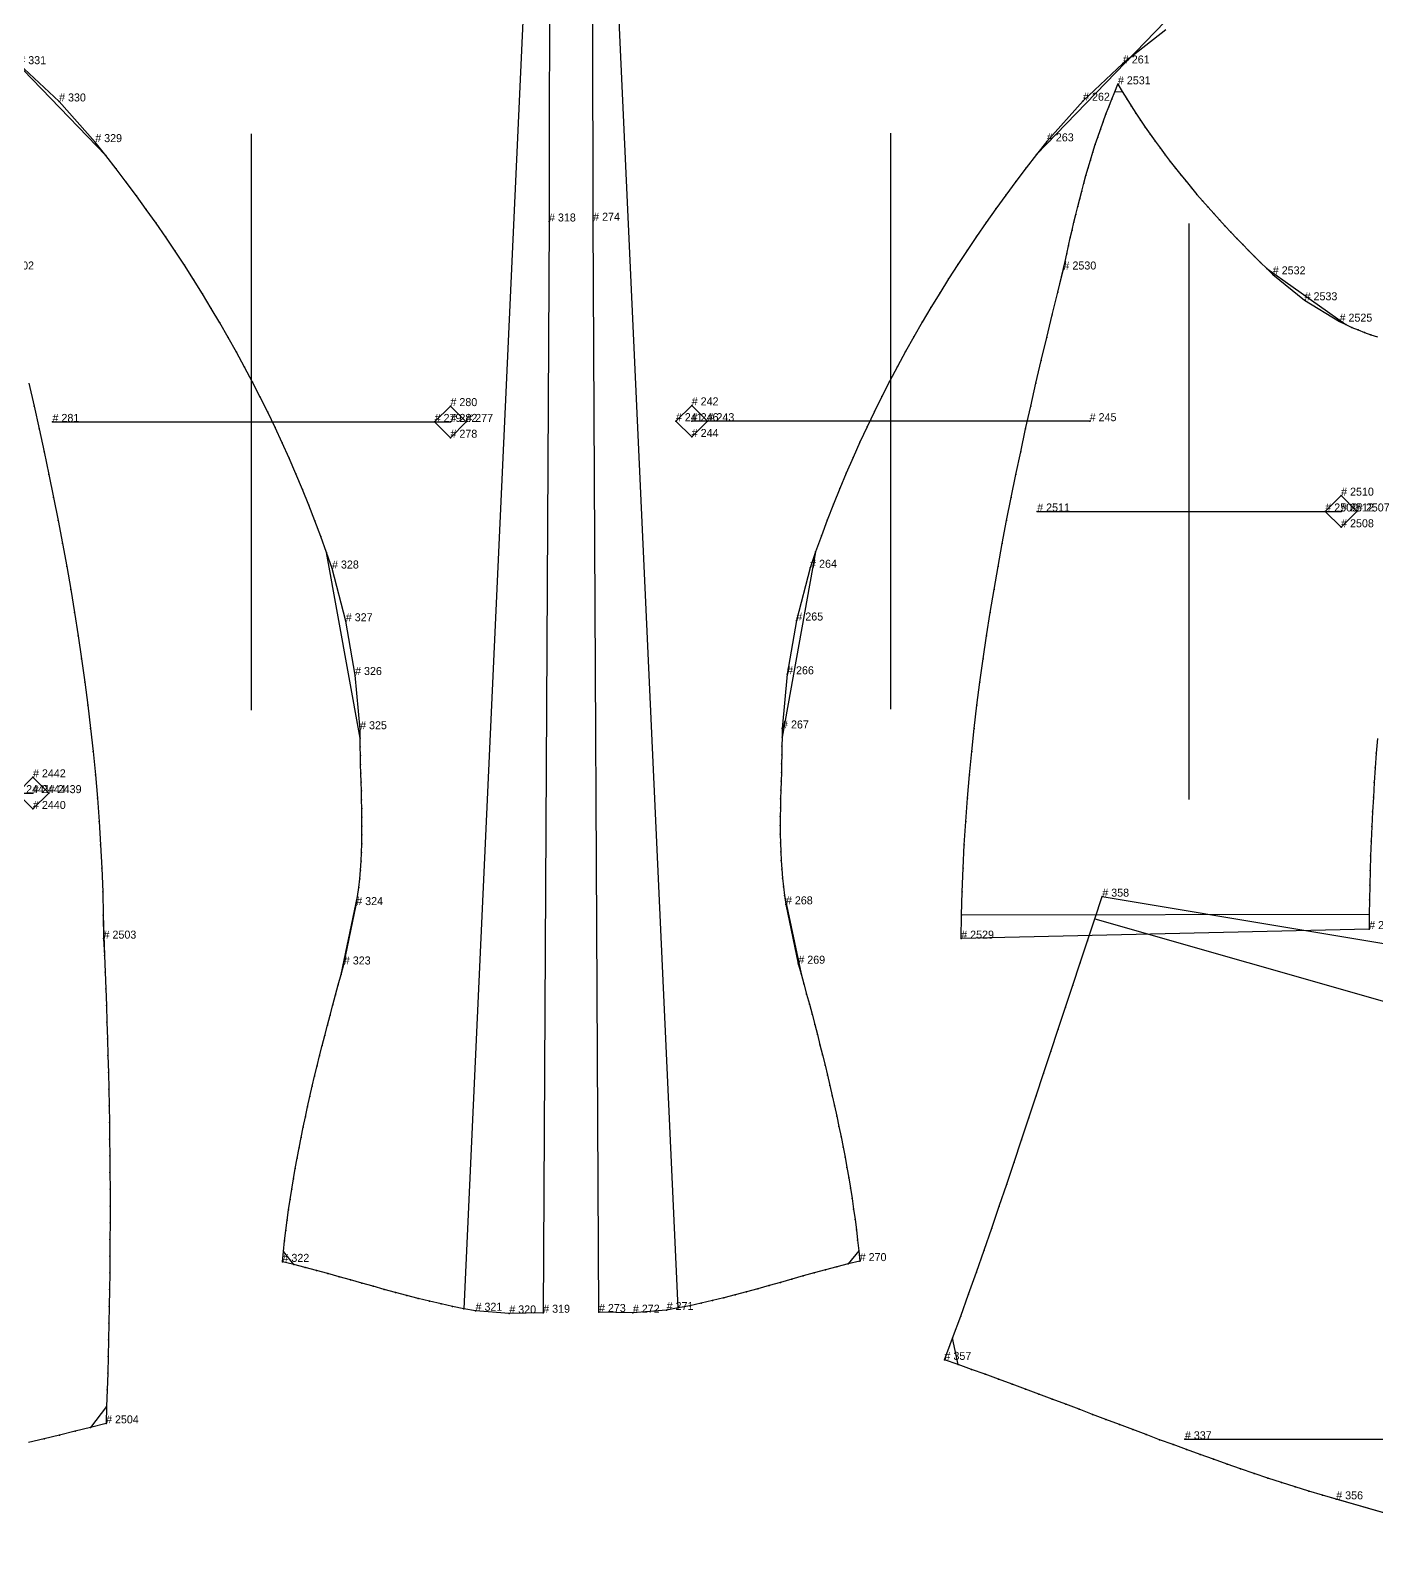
# Model space of a CAD drawing. Extents: x -129 to 180, y -125 to 336.
# Drawn here: x -59.75 to -17.7, y 151.44 to 198.87 of the extents above; entities that cross this region are included whole.
import ezdxf

# ---------------------------------------------------------------- set-up
doc = ezdxf.new("R2010")
doc.units = 0

# ---------------------------------------------------------------- blocks, each defined once
blk = doc.blocks.new('Pattern_63922_M')
at = {"layer": '1'}
blk.add_lwpolyline([(-17.674168, 176.750809), (-17.707363, 176.293594), (-17.738993, 175.836319), (-17.768867, 175.378937), (-17.796803, 174.921463), (-17.822605, 174.463867), (-17.846088, 174.006165), (-17.867065, 173.548325), (-17.885349, 173.090332), (-17.900749, 172.632217), (-17.913078, 172.17392), (-17.922148, 171.715469), (-17.927769, 171.256851), (-17.929754, 170.798019), (-30.671537, 170.499313), (-30.662588, 171.232819), (-30.643991, 171.965363), (-30.616014, 172.69696), (-30.578926, 173.427597), (-30.532993, 174.157303), (-30.478489, 174.886063), (-30.415676, 175.613892), (-30.34483, 176.340805), (-30.266214, 177.066788), (-30.180099, 177.79187), (-30.086752, 178.516037), (-29.986446, 179.239304), (-29.879444, 179.961685), (-29.766018, 180.683182), (-29.646435, 181.403793), (-29.520966, 182.12352), (-29.389877, 182.842392), (-29.253439, 183.560394), (-29.111919, 184.277542), (-28.965586, 184.993835), (-28.814709, 185.70929), (-28.659557, 186.423904), (-28.500399, 187.137695), (-28.337502, 187.850647), (-28.171135, 188.56279), (-28.001568, 189.274124), (-27.829067, 189.98465), (-27.653904, 190.694366), (-27.476347, 191.40329), (-27.424809, 191.649567), (-27.372383, 191.895706), (-27.318962, 192.141678), (-27.264437, 192.387436), (-27.208702, 192.632935), (-27.151649, 192.878128), (-27.093174, 193.122971), (-27.033165, 193.367416), (-26.971519, 193.61142), (-26.908127, 193.85495), (-26.842878, 194.097946), (-26.775671, 194.340363), (-26.706396, 194.582169), (-26.634947, 194.823318), (-26.561214, 195.063766), (-26.485092, 195.303467), (-26.406475, 195.542358), (-26.325253, 195.780426), (-26.24132, 196.017609), (-26.15457, 196.25386), (-26.064892, 196.489136), (-25.972183, 196.723404), (-25.876335, 196.956604), (-25.777239, 197.188705), (-25.641544, 196.961105), (-25.503073, 196.735275), (-25.361885, 196.511185), (-25.218042, 196.288834), (-25.071608, 196.068222), (-24.922642, 195.849304), (-24.771206, 195.63208), (-24.617363, 195.41655), (-24.461176, 195.202667), (-24.302704, 194.990433), (-24.14201, 194.779846), (-23.979156, 194.570862), (-23.814203, 194.363495), (-23.647213, 194.1577), (-23.478249, 193.953491), (-23.307369, 193.750839), (-23.13464, 193.549728), (-22.960119, 193.350143), (-22.783873, 193.152069), (-22.605959, 192.955505), (-22.426439, 192.760406), (-22.245378, 192.566788), (-22.062836, 192.374619), (-21.878872, 192.183899), (-21.693554, 191.994583), (-21.506939, 191.806686), (-21.319088, 191.620178), (-21.130066, 191.435059), (-20.939934, 191.251282), (-19.945879, 190.441666), (-18.853802, 189.774338), (-18.662504, 189.681824), (-18.468746, 189.594971), (-18.272688, 189.513687), (-18.074497, 189.437881), (-17.874331, 189.367462), (-17.672356, 189.302383)], dxfattribs=at)
at = {"layer": '2'}
for p in [(-25.777239, 197.188705), (-25.777239, 197.188705), (-27.476347, 191.40329), (-27.476347, 191.40329), (-20.939934, 191.251282), (-20.939934, 191.251282), (-19.945879, 190.441666), (-19.945879, 190.441666), (-18.853802, 189.774338), (-18.853802, 189.774338), (-18.804802, 184.337936), (-18.804802, 184.337936), (-28.298393, 183.844009), (-28.298393, 183.844009), (-19.298845, 183.844009), (-19.298845, 183.844009), (-18.804802, 183.844009), (-18.804802, 183.844009), (-18.311785, 183.844009), (-18.311785, 183.844009), (-18.311785, 183.844009), (-18.311785, 183.844009), (-18.804802, 183.350189), (-18.804802, 183.350189), (-17.929754, 170.798019), (-17.929754, 170.798019), (-30.671537, 170.499313), (-30.671537, 170.499313)]:
    blk.add_point(p, dxfattribs=at)
at = {"layer": '3'}
for p in [(-25.876335, 196.956604), (-25.876335, 196.956604), (-25.641544, 196.961105), (-25.641544, 196.961105), (-26.064892, 196.489136), (-26.064892, 196.489136), (-25.972183, 196.723404), (-25.972183, 196.723404), (-25.503073, 196.735275), (-25.503073, 196.735275), (-25.361885, 196.511185), (-25.361885, 196.511185), (-26.24132, 196.017609), (-26.24132, 196.017609), (-26.15457, 196.25386), (-26.15457, 196.25386), (-25.218042, 196.288834), (-25.218042, 196.288834), (-25.071608, 196.068222), (-25.071608, 196.068222), (-26.406475, 195.542358), (-26.406475, 195.542358), (-26.325253, 195.780426), (-26.325253, 195.780426), (-24.922642, 195.849304), (-24.922642, 195.849304), (-24.771206, 195.63208), (-24.771206, 195.63208), (-26.561214, 195.063766), (-26.561214, 195.063766), (-26.485092, 195.303467), (-26.485092, 195.303467), (-24.617363, 195.41655), (-24.617363, 195.41655), (-24.461176, 195.202667), (-24.461176, 195.202667), (-24.302704, 194.990433), (-24.302704, 194.990433), (-26.706396, 194.582169), (-26.706396, 194.582169), (-26.634947, 194.823318), (-26.634947, 194.823318), (-24.14201, 194.779846), (-24.14201, 194.779846), (-23.979156, 194.570862), (-23.979156, 194.570862), (-26.842878, 194.097946), (-26.842878, 194.097946), (-26.775671, 194.340363), (-26.775671, 194.340363), (-23.814203, 194.363495), (-23.814203, 194.363495), (-23.647213, 194.1577), (-23.647213, 194.1577), (-26.971519, 193.61142), (-26.971519, 193.61142), (-26.908127, 193.85495), (-26.908127, 193.85495), (-23.478249, 193.953491), (-23.478249, 193.953491), (-23.307369, 193.750839), (-23.307369, 193.750839), (-23.13464, 193.549728), (-23.13464, 193.549728), (-27.093174, 193.122971), (-27.093174, 193.122971), (-27.033165, 193.367416), (-27.033165, 193.367416), (-22.960119, 193.350143), (-22.960119, 193.350143), (-22.783873, 193.152069), (-22.783873, 193.152069), (-27.208702, 192.632935), (-27.208702, 192.632935), (-27.151649, 192.878128), (-27.151649, 192.878128), (-22.605959, 192.955505), (-22.605959, 192.955505), (-22.426439, 192.760406), (-22.426439, 192.760406), (-27.318962, 192.141678), (-27.318962, 192.141678), (-27.264437, 192.387436), (-27.264437, 192.387436), (-22.245378, 192.566788), (-22.245378, 192.566788), (-22.062836, 192.374619), (-22.062836, 192.374619), (-21.878872, 192.183899), (-21.878872, 192.183899), (-27.424809, 191.649567), (-27.424809, 191.649567), (-27.372383, 191.895706), (-27.372383, 191.895706), (-21.693554, 191.994583), (-21.693554, 191.994583), (-21.506939, 191.806686), (-21.506939, 191.806686), (-21.319088, 191.620178), (-21.319088, 191.620178), (-21.130066, 191.435059), (-21.130066, 191.435059), (-27.653904, 190.694366), (-27.653904, 190.694366), (-27.829067, 189.98465), (-27.829067, 189.98465), (-28.001568, 189.274124), (-28.001568, 189.274124), (-18.662504, 189.681824), (-18.662504, 189.681824), (-18.468746, 189.594971), (-18.468746, 189.594971), (-18.272688, 189.513687), (-18.272688, 189.513687), (-18.074497, 189.437881), (-18.074497, 189.437881), (-17.874331, 189.367462), (-17.874331, 189.367462), (-28.171135, 188.56279), (-28.171135, 188.56279), (-28.337502, 187.850647), (-28.337502, 187.850647), (-28.500399, 187.137695), (-28.500399, 187.137695), (-28.659557, 186.423904), (-28.659557, 186.423904), (-28.814709, 185.70929), (-28.814709, 185.70929), (-28.965586, 184.993835), (-28.965586, 184.993835), (-29.111919, 184.277542), (-29.111919, 184.277542), (-29.253439, 183.560394), (-29.253439, 183.560394), (-29.389877, 182.842392), (-29.389877, 182.842392), (-29.520966, 182.12352), (-29.520966, 182.12352), (-29.646435, 181.403793), (-29.646435, 181.403793), (-29.766018, 180.683182), (-29.766018, 180.683182), (-29.879444, 179.961685), (-29.879444, 179.961685), (-29.986446, 179.239304), (-29.986446, 179.239304), (-30.086752, 178.516037), (-30.086752, 178.516037), (-30.180099, 177.79187), (-30.180099, 177.79187), (-30.266214, 177.066788), (-30.266214, 177.066788), (-30.34483, 176.340805), (-30.34483, 176.340805), (-17.707363, 176.293594), (-17.707363, 176.293594), (-30.415676, 175.613892), (-30.415676, 175.613892), (-17.738993, 175.836319), (-17.738993, 175.836319), (-17.768867, 175.378937), (-17.768867, 175.378937), (-30.478489, 174.886063), (-30.478489, 174.886063), (-17.796803, 174.921463), (-17.796803, 174.921463), (-30.532993, 174.157303), (-30.532993, 174.157303), (-17.822605, 174.463867), (-17.822605, 174.463867), (-17.846088, 174.006165), (-17.846088, 174.006165), (-30.578926, 173.427597), (-30.578926, 173.427597), (-17.867065, 173.548325), (-17.867065, 173.548325), (-30.616014, 172.69696), (-30.616014, 172.69696), (-17.885349, 173.090332), (-17.885349, 173.090332), (-17.900749, 172.632217), (-17.900749, 172.632217), (-30.643991, 171.965363), (-30.643991, 171.965363), (-17.922148, 171.715469), (-17.922148, 171.715469), (-17.913078, 172.17392), (-17.913078, 172.17392), (-30.662588, 171.232819), (-30.662588, 171.232819), (-17.927769, 171.256851), (-17.927769, 171.256851)]:
    blk.add_point(p, dxfattribs=at)
at = {"layer": '7'}
blk.add_line((-23.551598, 174.844009), (-23.551598, 192.844009), dxfattribs=at)
at = {"layer": '8'}
blk.add_lwpolyline([(-18.311785, 183.844009), (-18.804802, 183.350189), (-19.298845, 183.844009), (-18.804802, 184.337936), (-18.311785, 183.844009)], close=True, dxfattribs=at)
blk.add_lwpolyline([(-28.298393, 183.844009), (-18.804802, 183.844009)], dxfattribs=at)
at = {"layer": '84'}
blk.add_lwpolyline([(-17.674168, 176.750809), (-17.707363, 176.293594), (-17.738993, 175.836319), (-17.768867, 175.378937), (-17.796803, 174.921463), (-17.822605, 174.463867), (-17.846088, 174.006165), (-17.867065, 173.548325), (-17.885349, 173.090332), (-17.900749, 172.632217), (-17.913078, 172.17392), (-17.922148, 171.715469), (-17.927769, 171.256851), (-30.662588, 171.232819), (-30.643991, 171.965363), (-30.616014, 172.69696), (-30.578926, 173.427597), (-30.532993, 174.157303), (-30.478489, 174.886063), (-30.415676, 175.613892), (-30.34483, 176.340805), (-30.266214, 177.066788), (-30.180099, 177.79187), (-30.086752, 178.516037), (-29.986446, 179.239304), (-29.879444, 179.961685), (-29.766018, 180.683182), (-29.646435, 181.403793), (-29.520966, 182.12352), (-29.389877, 182.842392), (-29.253439, 183.560394), (-29.111919, 184.277542), (-28.965586, 184.993835), (-28.814709, 185.70929), (-28.659557, 186.423904), (-28.500399, 187.137695), (-28.337502, 187.850647), (-28.171135, 188.56279), (-28.001568, 189.274124), (-27.829067, 189.98465), (-27.653904, 190.694366), (-27.424809, 191.649567), (-27.372383, 191.895706), (-27.318962, 192.141678), (-27.264437, 192.387436), (-27.208702, 192.632935), (-27.151649, 192.878128), (-27.093174, 193.122971), (-27.033165, 193.367416), (-26.971519, 193.61142), (-26.908127, 193.85495), (-26.842878, 194.097946), (-26.775671, 194.340363), (-26.706396, 194.582169), (-26.634947, 194.823318), (-26.561214, 195.063766), (-26.485092, 195.303467), (-26.406475, 195.542358), (-26.325253, 195.780426), (-26.24132, 196.017609), (-26.15457, 196.25386), (-26.064892, 196.489136), (-25.972183, 196.723404), (-25.876335, 196.956604), (-25.641544, 196.961105), (-25.503073, 196.735275), (-25.361885, 196.511185), (-25.218042, 196.288834), (-25.071608, 196.068222), (-24.922642, 195.849304), (-24.771206, 195.63208), (-24.617363, 195.41655), (-24.461176, 195.202667), (-24.302704, 194.990433), (-24.14201, 194.779846), (-23.979156, 194.570862), (-23.814203, 194.363495), (-23.647213, 194.1577), (-23.478249, 193.953491), (-23.307369, 193.750839), (-23.13464, 193.549728), (-22.960119, 193.350143), (-22.783873, 193.152069), (-22.605959, 192.955505), (-22.426439, 192.760406), (-22.245378, 192.566788), (-22.062836, 192.374619), (-21.878872, 192.183899), (-21.693554, 191.994583), (-21.506939, 191.806686), (-21.319088, 191.620178), (-21.130066, 191.435059), (-18.662504, 189.681824), (-18.468746, 189.594971), (-18.272688, 189.513687), (-18.074497, 189.437881), (-17.874331, 189.367462), (-17.672356, 189.302383)], dxfattribs=at)
at = {"layer": '85'}
blk.add_lwpolyline([(-18.804802, 183.844009)], dxfattribs=at)
at = {"layer": '1'}
for s, p in [('# 2531', (-25.777239, 197.188705)), ('# 2530', (-27.476347, 191.40329)), ('# 2532', (-20.939934, 191.251282)), ('# 2533', (-19.945879, 190.441666)), ('# 2525', (-18.853802, 189.774338)), ('# 2528', (-17.929754, 170.798019)), ('# 2529', (-30.671537, 170.499313))]:
    blk.add_text(s, height=0.25, dxfattribs=at).set_placement(p)
at = {"layer": '8'}
for s, p in [('# 2510', (-18.804802, 184.337936)), ('# 2511', (-28.298393, 183.844009)), ('# 2509', (-19.298845, 183.844009)), ('# 2512', (-18.804802, 183.844009)), ('# 2507', (-18.311785, 183.844009)), ('# 2507', (-18.311785, 183.844009)), ('# 2508', (-18.804802, 183.350189))]:
    blk.add_text(s, height=0.25, dxfattribs=at).set_placement(p)
at = {"layer": '85'}
blk.add_text('# 2512', height=0.25, dxfattribs=at).set_placement((-18.804802, 183.844009))
blk = doc.blocks.new('Pattern_65869_M')
at = {"layer": '1'}
blk.add_lwpolyline([(-59.796741, 187.850708), (-59.633812, 187.137741), (-59.474625, 186.42395), (-59.319439, 185.70932), (-59.168526, 184.993866), (-59.02216, 184.277573), (-58.880608, 183.56041), (-58.744133, 182.842407), (-58.613014, 182.12355), (-58.487514, 181.403809), (-58.367908, 180.683197), (-58.254459, 179.961716), (-58.147442, 179.239334), (-58.047119, 178.516068), (-57.95377, 177.791901), (-57.867653, 177.066833), (-57.789047, 176.340851), (-57.718216, 175.613937), (-57.655434, 174.886124), (-57.60096, 174.157364), (-57.555077, 173.427673), (-57.518044, 172.697037), (-57.490135, 171.965454), (-57.471622, 171.23291), (-57.462769, 170.49942), (-57.43832, 169.977264), (-57.415447, 169.455109), (-57.394157, 168.932968), (-57.374439, 168.410843), (-57.356297, 167.888702), (-57.339718, 167.366577), (-57.324711, 166.844437), (-57.311264, 166.322311), (-57.299377, 165.800171), (-57.289051, 165.278046), (-57.280277, 164.755905), (-57.273052, 164.233765), (-57.26738, 163.711624), (-57.263252, 163.189468), (-57.260666, 162.667313), (-57.259617, 162.145142), (-57.260109, 161.622971), (-57.262131, 161.1008), (-57.265686, 160.578598), (-57.270767, 160.056396), (-57.277374, 159.53418), (-57.285507, 159.011963), (-57.295155, 158.489716), (-57.30632, 157.967468), (-57.318996, 157.44519), (-57.333183, 156.922913), (-57.348877, 156.400604), (-57.366077, 155.878281), (-57.384777, 155.355942), (-57.86776, 155.231064), (-58.351261, 155.108261), (-58.835285, 154.987625), (-59.319839, 154.869263), (-59.804924, 154.753235)], dxfattribs=at)
at = {"layer": '2'}
for p in [(-59.66692, 175.538406), (-59.66692, 175.538406), (-59.66692, 175.044479), (-59.66692, 175.044479), (-59.17289, 175.044479), (-59.17289, 175.044479), (-59.17289, 175.044479), (-59.17289, 175.044479), (-59.66692, 174.550659), (-59.66692, 174.550659), (-57.462769, 170.49942), (-57.462769, 170.49942), (-57.384777, 155.355942), (-57.384777, 155.355942)]:
    blk.add_point(p, dxfattribs=at)
at = {"layer": '3'}
for p in [(-59.633812, 187.137741), (-59.633812, 187.137741), (-59.474625, 186.42395), (-59.474625, 186.42395), (-59.319439, 185.70932), (-59.319439, 185.70932), (-59.168526, 184.993866), (-59.168526, 184.993866), (-59.02216, 184.277573), (-59.02216, 184.277573), (-58.880608, 183.56041), (-58.880608, 183.56041), (-58.744133, 182.842407), (-58.744133, 182.842407), (-58.613014, 182.12355), (-58.613014, 182.12355), (-58.487514, 181.403809), (-58.487514, 181.403809), (-58.367908, 180.683197), (-58.367908, 180.683197), (-58.254459, 179.961716), (-58.254459, 179.961716), (-58.147442, 179.239334), (-58.147442, 179.239334), (-58.047119, 178.516068), (-58.047119, 178.516068), (-57.95377, 177.791901), (-57.95377, 177.791901), (-57.867653, 177.066833), (-57.867653, 177.066833), (-57.789047, 176.340851), (-57.789047, 176.340851), (-57.718216, 175.613937), (-57.718216, 175.613937), (-57.655434, 174.886124), (-57.655434, 174.886124), (-57.60096, 174.157364), (-57.60096, 174.157364), (-57.555077, 173.427673), (-57.555077, 173.427673), (-57.518044, 172.697037), (-57.518044, 172.697037), (-57.490135, 171.965454), (-57.490135, 171.965454), (-57.471622, 171.23291), (-57.471622, 171.23291), (-57.43832, 169.977264), (-57.43832, 169.977264), (-57.415447, 169.455109), (-57.415447, 169.455109), (-57.394157, 168.932968), (-57.394157, 168.932968), (-57.374439, 168.410843), (-57.374439, 168.410843), (-57.356297, 167.888702), (-57.356297, 167.888702), (-57.339718, 167.366577), (-57.339718, 167.366577), (-57.324711, 166.844437), (-57.324711, 166.844437), (-57.311264, 166.322311), (-57.311264, 166.322311), (-57.299377, 165.800171), (-57.299377, 165.800171), (-57.289051, 165.278046), (-57.289051, 165.278046), (-57.280277, 164.755905), (-57.280277, 164.755905), (-57.273052, 164.233765), (-57.273052, 164.233765), (-57.26738, 163.711624), (-57.26738, 163.711624), (-57.263252, 163.189468), (-57.263252, 163.189468), (-57.260666, 162.667313), (-57.260666, 162.667313), (-57.259617, 162.145142), (-57.259617, 162.145142), (-57.260109, 161.622971), (-57.260109, 161.622971), (-57.262131, 161.1008), (-57.262131, 161.1008), (-57.265686, 160.578598), (-57.265686, 160.578598), (-57.270767, 160.056396), (-57.270767, 160.056396), (-57.277374, 159.53418), (-57.277374, 159.53418), (-57.285507, 159.011963), (-57.285507, 159.011963), (-57.295155, 158.489716), (-57.295155, 158.489716), (-57.30632, 157.967468), (-57.30632, 157.967468), (-57.318996, 157.44519), (-57.318996, 157.44519), (-57.333183, 156.922913), (-57.333183, 156.922913), (-57.348877, 156.400604), (-57.348877, 156.400604), (-57.366077, 155.878281), (-57.366077, 155.878281), (-58.351261, 155.108261), (-58.351261, 155.108261), (-57.86776, 155.231064), (-57.86776, 155.231064), (-59.319839, 154.869263), (-59.319839, 154.869263), (-58.835285, 154.987625), (-58.835285, 154.987625)]:
    blk.add_point(p, dxfattribs=at)
at = {"layer": '8'}
blk.add_lwpolyline([(-59.17289, 175.044479), (-59.66692, 174.550659), (-60.160938, 175.044479), (-59.66692, 175.538406), (-59.17289, 175.044479)], close=True, dxfattribs=at)
blk.add_lwpolyline([(-69.295509, 175.044479), (-59.66692, 175.044479)], dxfattribs=at)
at = {"layer": '84'}
blk.add_lwpolyline([(-59.796741, 187.850708), (-59.633812, 187.137741), (-59.474625, 186.42395), (-59.319439, 185.70932), (-59.168526, 184.993866), (-59.02216, 184.277573), (-58.880608, 183.56041), (-58.744133, 182.842407), (-58.613014, 182.12355), (-58.487514, 181.403809), (-58.367908, 180.683197), (-58.254459, 179.961716), (-58.147442, 179.239334), (-58.047119, 178.516068), (-57.95377, 177.791901), (-57.867653, 177.066833), (-57.789047, 176.340851), (-57.718216, 175.613937), (-57.655434, 174.886124), (-57.60096, 174.157364), (-57.555077, 173.427673), (-57.518044, 172.697037), (-57.490135, 171.965454), (-57.471622, 171.23291), (-57.43832, 169.977264), (-57.415447, 169.455109), (-57.394157, 168.932968), (-57.374439, 168.410843), (-57.356297, 167.888702), (-57.339718, 167.366577), (-57.324711, 166.844437), (-57.311264, 166.322311), (-57.299377, 165.800171), (-57.289051, 165.278046), (-57.280277, 164.755905), (-57.273052, 164.233765), (-57.26738, 163.711624), (-57.263252, 163.189468), (-57.260666, 162.667313), (-57.259617, 162.145142), (-57.260109, 161.622971), (-57.262131, 161.1008), (-57.265686, 160.578598), (-57.270767, 160.056396), (-57.277374, 159.53418), (-57.285507, 159.011963), (-57.295155, 158.489716), (-57.30632, 157.967468), (-57.318996, 157.44519), (-57.333183, 156.922913), (-57.348877, 156.400604), (-57.366077, 155.878281), (-57.86776, 155.231064), (-58.351261, 155.108261), (-58.835285, 154.987625), (-59.319839, 154.869263), (-59.804924, 154.753235)], dxfattribs=at)
at = {"layer": '85'}
blk.add_lwpolyline([(-59.66692, 175.044479)], dxfattribs=at)
at = {"layer": '1'}
for s, p in [('# 2502', (-60.65797, 191.403397)), ('# 2503', (-57.462769, 170.49942)), ('# 2504', (-57.384777, 155.355942))]:
    blk.add_text(s, height=0.25, dxfattribs=at).set_placement(p)
at = {"layer": '8'}
for s, p in [('# 2442', (-59.66692, 175.538406)), ('# 2441', (-60.160938, 175.044479)), ('# 2444', (-59.66692, 175.044479)), ('# 2439', (-59.17289, 175.044479)), ('# 2439', (-59.17289, 175.044479)), ('# 2440', (-59.66692, 174.550659))]:
    blk.add_text(s, height=0.25, dxfattribs=at).set_placement(p)
at = {"layer": '85'}
blk.add_text('# 2444', height=0.25, dxfattribs=at).set_placement((-59.66692, 175.044479))
blk = doc.blocks.new('Pattern_127901_M')
at = {"layer": '1'}
blk.add_lwpolyline([(-10.01187, 150.415237), (-18.957823, 152.983017), (-19.387922, 153.109436), (-19.816786, 153.239441), (-20.244484, 153.372833), (-20.671093, 153.509399), (-21.09668, 153.648926), (-21.521328, 153.791199), (-21.945095, 153.93602), (-22.368063, 154.083176), (-22.790306, 154.232437), (-23.211891, 154.383621), (-23.632893, 154.536499), (-24.053383, 154.690857), (-24.473438, 154.846497), (-24.893124, 155.003204), (-25.312519, 155.160767), (-25.731689, 155.31897), (-26.150719, 155.477615), (-26.569668, 155.636475), (-26.988617, 155.795349), (-27.407635, 155.954025), (-27.826794, 156.112305), (-28.24617, 156.269958), (-28.665836, 156.426773), (-29.085857, 156.58255), (-29.506313, 156.737091), (-29.927273, 156.890152), (-30.348812, 157.04155), (-30.771, 157.191071), (-31.193913, 157.338486), (-30.939823, 158.02092), (-30.68943, 158.704636), (-30.442471, 159.389526), (-30.19865, 160.075531), (-29.957703, 160.762512), (-29.719345, 161.450409), (-29.483292, 162.139099), (-29.249283, 162.828491), (-29.017017, 163.518494), (-28.786236, 164.209015), (-28.556652, 164.899948), (-28.327988, 165.591202), (-28.099964, 166.282669), (-27.872303, 166.974274), (-27.644726, 167.665894), (-27.416958, 168.357452), (-27.188717, 169.048843), (-26.959724, 169.739975), (-26.729702, 170.43074), (-26.498379, 171.121063), (-26.265465, 171.810822), (-13.363476, 169.662949)], dxfattribs=at)
at = {"layer": '2'}
for p in [(-26.265465, 171.810822), (-26.265465, 171.810822), (-31.193913, 157.338486), (-31.193913, 157.338486), (-23.685509, 154.858398), (-23.685509, 154.858398), (-18.957823, 152.983017), (-18.957823, 152.983017)]:
    blk.add_point(p, dxfattribs=at)
at = {"layer": '3'}
for p in [(-26.498379, 171.121063), (-26.498379, 171.121063), (-26.729702, 170.43074), (-26.729702, 170.43074), (-26.959724, 169.739975), (-26.959724, 169.739975), (-27.188717, 169.048843), (-27.188717, 169.048843), (-27.416958, 168.357452), (-27.416958, 168.357452), (-27.644726, 167.665894), (-27.644726, 167.665894), (-27.872303, 166.974274), (-27.872303, 166.974274), (-28.099964, 166.282669), (-28.099964, 166.282669), (-28.327988, 165.591202), (-28.327988, 165.591202), (-28.556652, 164.899948), (-28.556652, 164.899948), (-28.786236, 164.209015), (-28.786236, 164.209015), (-29.017017, 163.518494), (-29.017017, 163.518494), (-29.249283, 162.828491), (-29.249283, 162.828491), (-29.483292, 162.139099), (-29.483292, 162.139099), (-29.719345, 161.450409), (-29.719345, 161.450409), (-29.957703, 160.762512), (-29.957703, 160.762512), (-30.19865, 160.075531), (-30.19865, 160.075531), (-30.442471, 159.389526), (-30.442471, 159.389526), (-30.68943, 158.704636), (-30.68943, 158.704636), (-30.939823, 158.02092), (-30.939823, 158.02092), (-30.771, 157.191071), (-30.771, 157.191071), (-30.348812, 157.04155), (-30.348812, 157.04155), (-29.927273, 156.890152), (-29.927273, 156.890152), (-29.506313, 156.737091), (-29.506313, 156.737091), (-29.085857, 156.58255), (-29.085857, 156.58255), (-28.665836, 156.426773), (-28.665836, 156.426773), (-28.24617, 156.269958), (-28.24617, 156.269958), (-27.826794, 156.112305), (-27.826794, 156.112305), (-27.407635, 155.954025), (-27.407635, 155.954025), (-26.988617, 155.795349), (-26.988617, 155.795349), (-26.569668, 155.636475), (-26.569668, 155.636475), (-26.150719, 155.477615), (-26.150719, 155.477615), (-25.731689, 155.31897), (-25.731689, 155.31897), (-25.312519, 155.160767), (-25.312519, 155.160767), (-24.893124, 155.003204), (-24.893124, 155.003204), (-24.473438, 154.846497), (-24.473438, 154.846497), (-24.053383, 154.690857), (-24.053383, 154.690857), (-23.632893, 154.536499), (-23.632893, 154.536499), (-23.211891, 154.383621), (-23.211891, 154.383621), (-22.790306, 154.232437), (-22.790306, 154.232437), (-22.368063, 154.083176), (-22.368063, 154.083176), (-21.945095, 153.93602), (-21.945095, 153.93602), (-21.521328, 153.791199), (-21.521328, 153.791199), (-21.09668, 153.648926), (-21.09668, 153.648926), (-20.671093, 153.509399), (-20.671093, 153.509399), (-20.244484, 153.372833), (-20.244484, 153.372833), (-19.816786, 153.239441), (-19.816786, 153.239441), (-19.387922, 153.109436), (-19.387922, 153.109436)]:
    blk.add_point(p, dxfattribs=at)
at = {"layer": '8'}
blk.add_lwpolyline([(-23.685509, 154.858398), (6.348139, 154.858398)], dxfattribs=at)
at = {"layer": '84'}
blk.add_lwpolyline([(-9.874645, 150.373825), (-19.387922, 153.109436), (-19.816786, 153.239441), (-20.244484, 153.372833), (-20.671093, 153.509399), (-21.09668, 153.648926), (-21.521328, 153.791199), (-21.945095, 153.93602), (-22.368063, 154.083176), (-22.790306, 154.232437), (-23.211891, 154.383621), (-23.632893, 154.536499), (-24.053383, 154.690857), (-24.473438, 154.846497), (-24.893124, 155.003204), (-25.312519, 155.160767), (-25.731689, 155.31897), (-26.150719, 155.477615), (-26.569668, 155.636475), (-26.988617, 155.795349), (-27.407635, 155.954025), (-27.826794, 156.112305), (-28.24617, 156.269958), (-28.665836, 156.426773), (-29.085857, 156.58255), (-29.506313, 156.737091), (-29.927273, 156.890152), (-30.348812, 157.04155), (-30.771, 157.191071), (-30.939823, 158.02092), (-30.68943, 158.704636), (-30.442471, 159.389526), (-30.19865, 160.075531), (-29.957703, 160.762512), (-29.719345, 161.450409), (-29.483292, 162.139099), (-29.249283, 162.828491), (-29.017017, 163.518494), (-28.786236, 164.209015), (-28.556652, 164.899948), (-28.327988, 165.591202), (-28.099964, 166.282669), (-27.872303, 166.974274), (-27.644726, 167.665894), (-27.416958, 168.357452), (-27.188717, 169.048843), (-26.959724, 169.739975), (-26.729702, 170.43074), (-26.498379, 171.121063), (11.594054, 160.246567)], dxfattribs=at)
at = {"layer": '1'}
for s, p in [('# 358', (-26.265465, 171.810822)), ('# 357', (-31.193913, 157.338486)), ('# 356', (-18.957823, 152.983017))]:
    blk.add_text(s, height=0.25, dxfattribs=at).set_placement(p)
at = {"layer": '8'}
blk.add_text('# 337', height=0.25, dxfattribs=at).set_placement((-23.685509, 154.858398))
blk = doc.blocks.new('Pattern_134094_M')
at = {"layer": '1'}
blk.add_lwpolyline([(-43.518223, 211.66246), (-43.548214, 192.903259), (-43.729233, 158.811691), (-44.788303, 158.790695), (-45.843357, 158.874191), (-46.203938, 158.938385), (-46.562927, 159.009491), (-46.920494, 159.086731), (-47.276814, 159.169418), (-47.632057, 159.256775), (-47.986397, 159.348083), (-48.340004, 159.442581), (-48.693054, 159.539551), (-49.045715, 159.638245), (-49.398163, 159.73793), (-49.750565, 159.83786), (-50.103096, 159.937286), (-50.455933, 160.035492), (-50.809238, 160.131714), (-51.163193, 160.22522), (-51.517963, 160.315277), (-51.873726, 160.401154), (-51.842186, 160.727936), (-51.807217, 161.054138), (-51.768929, 161.379776), (-51.727428, 161.70488), (-51.682823, 162.029449), (-51.635216, 162.3535), (-51.584713, 162.677048), (-51.531425, 163.000092), (-51.475456, 163.322662), (-51.416908, 163.64476), (-51.355896, 163.9664), (-51.292519, 164.287598), (-51.226887, 164.608368), (-51.159103, 164.928726), (-51.089275, 165.248657), (-51.017509, 165.568207), (-50.943916, 165.88739), (-50.868595, 166.206192), (-50.791656, 166.524643), (-50.713203, 166.842743), (-50.633347, 167.160522), (-50.552189, 167.477982), (-50.469841, 167.795135), (-50.386402, 168.112), (-50.301983, 168.428589), (-50.21669, 168.744904), (-50.130627, 169.060974), (-50.043903, 169.376801), (-49.956623, 169.692398), (-49.569588, 171.546967), (-49.526508, 171.820297), (-49.490517, 172.093903), (-49.461082, 172.367767), (-49.437672, 172.641846), (-49.419754, 172.916138), (-49.406799, 173.190628), (-49.398273, 173.465286), (-49.393646, 173.740082), (-49.392384, 174.014999), (-49.393955, 174.290039), (-49.397831, 174.565155), (-49.403477, 174.840332), (-49.410362, 175.115555), (-49.417953, 175.390793), (-49.425724, 175.666046), (-49.433132, 175.941269), (-49.439655, 176.216461), (-49.444759, 176.491592), (-49.44791, 176.766632), (-49.448582, 177.04158), (-49.605587, 178.734634), (-49.895615, 180.414307), (-50.32563, 182.061768), (-50.497135, 182.561462), (-50.675362, 183.05867), (-50.860226, 183.55336), (-51.051643, 184.045471), (-51.249535, 184.534988), (-51.453812, 185.021835), (-51.664394, 185.505981), (-51.881195, 185.987381), (-52.10413, 186.466003), (-52.333118, 186.941772), (-52.568073, 187.414658), (-52.808914, 187.884628), (-53.055553, 188.351624), (-53.307907, 188.815598), (-53.565895, 189.27652), (-53.829433, 189.734329), (-54.098431, 190.188995), (-54.37281, 190.640472), (-54.652489, 191.088699), (-54.937378, 191.533646), (-55.227394, 191.97525), (-55.522457, 192.413498), (-55.822483, 192.848328), (-56.127384, 193.279678), (-56.437077, 193.707535), (-56.75148, 194.131836), (-57.070507, 194.552536), (-57.394077, 194.969589), (-57.722103, 195.382965), (-58.851166, 196.653107), (-60.094238, 197.817245)], dxfattribs=at)
at = {"layer": '2'}
for p in [(-58.851166, 196.653107), (-58.851166, 196.653107), (-57.722103, 195.382965), (-57.722103, 195.382965), (-43.548214, 192.903259), (-43.548214, 192.903259), (-46.626411, 187.135544), (-46.626411, 187.135544), (-59.057175, 186.641632), (-59.057175, 186.641632), (-47.12043, 186.641632), (-47.12043, 186.641632), (-46.626411, 186.641632), (-46.626411, 186.641632), (-46.13237, 186.641632), (-46.13237, 186.641632), (-46.13237, 186.641632), (-46.13237, 186.641632), (-46.626411, 186.147812), (-46.626411, 186.147812), (-50.32563, 182.061768), (-50.32563, 182.061768), (-49.895615, 180.414307), (-49.895615, 180.414307), (-49.605587, 178.734634), (-49.605587, 178.734634), (-49.448582, 177.04158), (-49.448582, 177.04158), (-49.569588, 171.546967), (-49.569588, 171.546967), (-49.956623, 169.692398), (-49.956623, 169.692398), (-51.873726, 160.401154), (-51.873726, 160.401154), (-45.843357, 158.874191), (-45.843357, 158.874191), (-44.788303, 158.790695), (-44.788303, 158.790695), (-43.729233, 158.811691), (-43.729233, 158.811691)]:
    blk.add_point(p, dxfattribs=at)
at = {"layer": '3'}
for p in [(-57.394077, 194.969589), (-57.394077, 194.969589), (-57.070507, 194.552536), (-57.070507, 194.552536), (-56.75148, 194.131836), (-56.75148, 194.131836), (-56.437077, 193.707535), (-56.437077, 193.707535), (-56.127384, 193.279678), (-56.127384, 193.279678), (-55.822483, 192.848328), (-55.822483, 192.848328), (-55.522457, 192.413498), (-55.522457, 192.413498), (-55.227394, 191.97525), (-55.227394, 191.97525), (-54.937378, 191.533646), (-54.937378, 191.533646), (-54.652489, 191.088699), (-54.652489, 191.088699), (-54.37281, 190.640472), (-54.37281, 190.640472), (-54.098431, 190.188995), (-54.098431, 190.188995), (-53.829433, 189.734329), (-53.829433, 189.734329), (-53.565895, 189.27652), (-53.565895, 189.27652), (-53.307907, 188.815598), (-53.307907, 188.815598), (-53.055553, 188.351624), (-53.055553, 188.351624), (-52.808914, 187.884628), (-52.808914, 187.884628), (-52.568073, 187.414658), (-52.568073, 187.414658), (-52.333118, 186.941772), (-52.333118, 186.941772), (-52.10413, 186.466003), (-52.10413, 186.466003), (-51.881195, 185.987381), (-51.881195, 185.987381), (-51.664394, 185.505981), (-51.664394, 185.505981), (-51.453812, 185.021835), (-51.453812, 185.021835), (-51.249535, 184.534988), (-51.249535, 184.534988), (-51.051643, 184.045471), (-51.051643, 184.045471), (-50.860226, 183.55336), (-50.860226, 183.55336), (-50.675362, 183.05867), (-50.675362, 183.05867), (-50.497135, 182.561462), (-50.497135, 182.561462), (-49.44791, 176.766632), (-49.44791, 176.766632), (-49.444759, 176.491592), (-49.444759, 176.491592), (-49.439655, 176.216461), (-49.439655, 176.216461), (-49.433132, 175.941269), (-49.433132, 175.941269), (-49.425724, 175.666046), (-49.425724, 175.666046), (-49.417953, 175.390793), (-49.417953, 175.390793), (-49.410362, 175.115555), (-49.410362, 175.115555), (-49.403477, 174.840332), (-49.403477, 174.840332), (-49.397831, 174.565155), (-49.397831, 174.565155), (-49.393955, 174.290039), (-49.393955, 174.290039), (-49.393646, 173.740082), (-49.393646, 173.740082), (-49.392384, 174.014999), (-49.392384, 174.014999), (-49.406799, 173.190628), (-49.406799, 173.190628), (-49.398273, 173.465286), (-49.398273, 173.465286), (-49.419754, 172.916138), (-49.419754, 172.916138), (-49.461082, 172.367767), (-49.461082, 172.367767), (-49.437672, 172.641846), (-49.437672, 172.641846), (-49.526508, 171.820297), (-49.526508, 171.820297), (-49.490517, 172.093903), (-49.490517, 172.093903), (-50.043903, 169.376801), (-50.043903, 169.376801), (-50.130627, 169.060974), (-50.130627, 169.060974), (-50.301983, 168.428589), (-50.301983, 168.428589), (-50.21669, 168.744904), (-50.21669, 168.744904), (-50.386402, 168.112), (-50.386402, 168.112), (-50.552189, 167.477982), (-50.552189, 167.477982), (-50.469841, 167.795135), (-50.469841, 167.795135), (-50.633347, 167.160522), (-50.633347, 167.160522), (-50.791656, 166.524643), (-50.791656, 166.524643), (-50.713203, 166.842743), (-50.713203, 166.842743), (-50.868595, 166.206192), (-50.868595, 166.206192), (-51.017509, 165.568207), (-51.017509, 165.568207), (-50.943916, 165.88739), (-50.943916, 165.88739), (-51.089275, 165.248657), (-51.089275, 165.248657), (-51.226887, 164.608368), (-51.226887, 164.608368), (-51.159103, 164.928726), (-51.159103, 164.928726), (-51.292519, 164.287598), (-51.292519, 164.287598), (-51.416908, 163.64476), (-51.416908, 163.64476), (-51.355896, 163.9664), (-51.355896, 163.9664), (-51.475456, 163.322662), (-51.475456, 163.322662), (-51.531425, 163.000092), (-51.531425, 163.000092), (-51.635216, 162.3535), (-51.635216, 162.3535), (-51.584713, 162.677048), (-51.584713, 162.677048), (-51.682823, 162.029449), (-51.682823, 162.029449), (-51.768929, 161.379776), (-51.768929, 161.379776), (-51.727428, 161.70488), (-51.727428, 161.70488), (-51.807217, 161.054138), (-51.807217, 161.054138), (-51.842186, 160.727936), (-51.842186, 160.727936), (-51.517963, 160.315277), (-51.517963, 160.315277), (-51.163193, 160.22522), (-51.163193, 160.22522), (-50.809238, 160.131714), (-50.809238, 160.131714), (-50.455933, 160.035492), (-50.455933, 160.035492), (-50.103096, 159.937286), (-50.103096, 159.937286), (-49.750565, 159.83786), (-49.750565, 159.83786), (-49.398163, 159.73793), (-49.398163, 159.73793), (-49.045715, 159.638245), (-49.045715, 159.638245), (-48.693054, 159.539551), (-48.693054, 159.539551), (-48.340004, 159.442581), (-48.340004, 159.442581), (-47.986397, 159.348083), (-47.986397, 159.348083), (-47.632057, 159.256775), (-47.632057, 159.256775), (-47.276814, 159.169418), (-47.276814, 159.169418), (-46.920494, 159.086731), (-46.920494, 159.086731), (-46.562927, 159.009491), (-46.562927, 159.009491), (-46.203938, 158.938385), (-46.203938, 158.938385)]:
    blk.add_point(p, dxfattribs=at)
at = {"layer": '7'}
blk.add_line((-52.841793, 177.641647), (-52.841793, 195.641632), dxfattribs=at)
at = {"layer": '8'}
blk.add_lwpolyline([(-46.13237, 186.641632), (-46.626411, 186.147812), (-47.12043, 186.641632), (-46.626411, 187.135544), (-46.13237, 186.641632)], close=True, dxfattribs=at)
blk.add_lwpolyline([(-59.057175, 186.641632), (-46.626411, 186.641632)], dxfattribs=at)
at = {"layer": '84'}
blk.add_lwpolyline([(-43.792011, 211.670624), (-46.203938, 158.938385), (-46.562927, 159.009491), (-46.920494, 159.086731), (-47.276814, 159.169418), (-47.632057, 159.256775), (-47.986397, 159.348083), (-48.340004, 159.442581), (-48.693054, 159.539551), (-49.045715, 159.638245), (-49.398163, 159.73793), (-49.750565, 159.83786), (-50.103096, 159.937286), (-50.455933, 160.035492), (-50.809238, 160.131714), (-51.163193, 160.22522), (-51.517963, 160.315277), (-51.842186, 160.727936), (-51.807217, 161.054138), (-51.768929, 161.379776), (-51.727428, 161.70488), (-51.682823, 162.029449), (-51.635216, 162.3535), (-51.584713, 162.677048), (-51.531425, 163.000092), (-51.475456, 163.322662), (-51.416908, 163.64476), (-51.355896, 163.9664), (-51.292519, 164.287598), (-51.226887, 164.608368), (-51.159103, 164.928726), (-51.089275, 165.248657), (-51.017509, 165.568207), (-50.943916, 165.88739), (-50.868595, 166.206192), (-50.791656, 166.524643), (-50.713203, 166.842743), (-50.633347, 167.160522), (-50.552189, 167.477982), (-50.469841, 167.795135), (-50.386402, 168.112), (-50.301983, 168.428589), (-50.21669, 168.744904), (-50.130627, 169.060974), (-50.043903, 169.376801), (-49.526508, 171.820297), (-49.490517, 172.093903), (-49.461082, 172.367767), (-49.437672, 172.641846), (-49.419754, 172.916138), (-49.406799, 173.190628), (-49.398273, 173.465286), (-49.393646, 173.740082), (-49.392384, 174.014999), (-49.393955, 174.290039), (-49.397831, 174.565155), (-49.403477, 174.840332), (-49.410362, 175.115555), (-49.417953, 175.390793), (-49.425724, 175.666046), (-49.433132, 175.941269), (-49.439655, 176.216461), (-49.444759, 176.491592), (-49.44791, 176.766632), (-50.497135, 182.561462), (-50.675362, 183.05867), (-50.860226, 183.55336), (-51.051643, 184.045471), (-51.249535, 184.534988), (-51.453812, 185.021835), (-51.664394, 185.505981), (-51.881195, 185.987381), (-52.10413, 186.466003), (-52.333118, 186.941772), (-52.568073, 187.414658), (-52.808914, 187.884628), (-53.055553, 188.351624), (-53.307907, 188.815598), (-53.565895, 189.27652), (-53.829433, 189.734329), (-54.098431, 190.188995), (-54.37281, 190.640472), (-54.652489, 191.088699), (-54.937378, 191.533646), (-55.227394, 191.97525), (-55.522457, 192.413498), (-55.822483, 192.848328), (-56.127384, 193.279678), (-56.437077, 193.707535), (-56.75148, 194.131836), (-57.070507, 194.552536), (-57.394077, 194.969589), (-61.416874, 199.131256)], dxfattribs=at)
at = {"layer": '85'}
blk.add_lwpolyline([(-46.626411, 186.641632)], dxfattribs=at)
at = {"layer": '1'}
for s, p in [('# 331', (-60.094238, 197.817245)), ('# 330', (-58.851166, 196.653107)), ('# 329', (-57.722103, 195.382965)), ('# 318', (-43.548214, 192.903259)), ('# 328', (-50.32563, 182.061768)), ('# 327', (-49.895615, 180.414307)), ('# 326', (-49.605587, 178.734634)), ('# 325', (-49.448582, 177.04158)), ('# 324', (-49.569588, 171.546967)), ('# 323', (-49.956623, 169.692398)), ('# 322', (-51.873726, 160.401154)), ('# 321', (-45.843357, 158.874191)), ('# 320', (-44.788303, 158.790695)), ('# 319', (-43.729233, 158.811691))]:
    blk.add_text(s, height=0.25, dxfattribs=at).set_placement(p)
at = {"layer": '8'}
for s, p in [('# 280', (-46.626411, 187.135544)), ('# 281', (-59.057175, 186.641632)), ('# 279', (-47.12043, 186.641632)), ('# 282', (-46.626411, 186.641632)), ('# 277', (-46.13237, 186.641632)), ('# 277', (-46.13237, 186.641632)), ('# 278', (-46.626411, 186.147812))]:
    blk.add_text(s, height=0.25, dxfattribs=at).set_placement(p)
at = {"layer": '85'}
blk.add_text('# 282', height=0.25, dxfattribs=at).set_placement((-46.626411, 186.641632))
blk = doc.blocks.new('Pattern_136353_M')
at = {"layer": '1'}
blk.add_lwpolyline([(-24.282627, 198.892242), (-25.622715, 197.840393), (-26.865793, 196.676254), (-27.994858, 195.406113), (-28.322886, 194.992737), (-28.646454, 194.575684), (-28.965483, 194.154968), (-29.279884, 193.730667), (-29.589579, 193.302826), (-29.894478, 192.87146), (-30.194504, 192.43663), (-30.489565, 191.998383), (-30.779583, 191.556763), (-31.064472, 191.111816), (-31.344149, 190.663589), (-31.61853, 190.212112), (-31.887529, 189.757446), (-32.151066, 189.299637), (-32.409054, 188.838715), (-32.661407, 188.374725), (-32.908047, 187.90773), (-33.148888, 187.437775), (-33.383842, 186.964874), (-33.612831, 186.489105), (-33.835766, 186.010498), (-34.052567, 185.529099), (-34.263149, 185.044952), (-34.467426, 184.558105), (-34.665318, 184.068604), (-34.856735, 183.576492), (-35.041603, 183.081818), (-35.219826, 182.58461), (-35.391331, 182.08493), (-35.821346, 180.437485), (-36.111374, 178.757736), (-36.268379, 177.064682), (-36.269047, 176.789749), (-36.272202, 176.514709), (-36.277306, 176.239578), (-36.283829, 175.964386), (-36.291237, 175.689163), (-36.299007, 175.413925), (-36.306599, 175.138687), (-36.313484, 174.863464), (-36.31913, 174.588287), (-36.323006, 174.313171), (-36.324577, 174.038147), (-36.323315, 173.763214), (-36.318687, 173.488419), (-36.310162, 173.213776), (-36.297207, 172.939285), (-36.279289, 172.664978), (-36.255878, 172.3909), (-36.226444, 172.117035), (-36.190453, 171.84343), (-36.147373, 171.570084), (-35.760338, 169.715515), (-35.673058, 169.399918), (-35.586334, 169.084091), (-35.500271, 168.768036), (-35.414978, 168.451706), (-35.330559, 168.135132), (-35.24712, 167.818268), (-35.164768, 167.501114), (-35.083611, 167.183655), (-35.003754, 166.865875), (-34.925301, 166.54776), (-34.848362, 166.229324), (-34.773041, 165.910507), (-34.699444, 165.591339), (-34.627678, 165.27179), (-34.557854, 164.951859), (-34.490067, 164.6315), (-34.424435, 164.31073), (-34.361057, 163.989532), (-34.300041, 163.667892), (-34.241497, 163.345795), (-34.185524, 163.023224), (-34.132236, 162.70018), (-34.081734, 162.376648), (-34.034126, 162.052597), (-33.989521, 161.728027), (-33.948021, 161.402924), (-33.909733, 161.077271), (-33.874763, 160.751068), (-33.843224, 160.424301), (-34.198986, 160.338425), (-34.553761, 160.248367), (-34.907715, 160.154846), (-35.261021, 160.058624), (-35.613857, 159.960419), (-35.966389, 159.860977), (-36.318794, 159.761047), (-36.671238, 159.661362), (-37.023899, 159.562653), (-37.376945, 159.465683), (-37.730553, 159.371185), (-38.084892, 159.279877), (-38.440136, 159.19252), (-38.796455, 159.109848), (-39.154022, 159.032593), (-39.513012, 158.961517), (-39.873592, 158.897339), (-40.928658, 158.813843), (-41.987728, 158.834839), (-42.168747, 192.926407), (-42.198738, 211.685608)], dxfattribs=at)
at = {"layer": '2'}
for p in [(-25.622715, 197.840393), (-25.622715, 197.840393), (-26.865793, 196.676254), (-26.865793, 196.676254), (-27.994858, 195.406113), (-27.994858, 195.406113), (-42.168747, 192.926407), (-42.168747, 192.926407), (-39.090549, 187.158691), (-39.090549, 187.158691), (-39.584579, 186.66478), (-39.584579, 186.66478), (-39.584579, 186.66478), (-39.584579, 186.66478), (-39.090549, 186.66478), (-39.090549, 186.66478), (-38.596531, 186.66478), (-38.596531, 186.66478), (-26.659786, 186.66478), (-26.659786, 186.66478), (-39.090549, 186.170959), (-39.090549, 186.170959), (-35.391331, 182.08493), (-35.391331, 182.08493), (-35.821346, 180.437485), (-35.821346, 180.437485), (-36.111374, 178.757736), (-36.111374, 178.757736), (-36.268379, 177.064682), (-36.268379, 177.064682), (-36.147373, 171.570084), (-36.147373, 171.570084), (-35.760338, 169.715515), (-35.760338, 169.715515), (-33.843224, 160.424301), (-33.843224, 160.424301), (-39.873592, 158.897339), (-39.873592, 158.897339), (-41.987728, 158.834839), (-41.987728, 158.834839), (-40.928658, 158.813843), (-40.928658, 158.813843)]:
    blk.add_point(p, dxfattribs=at)
at = {"layer": '3'}
for p in [(-28.322886, 194.992737), (-28.322886, 194.992737), (-28.646454, 194.575684), (-28.646454, 194.575684), (-28.965483, 194.154968), (-28.965483, 194.154968), (-29.279884, 193.730667), (-29.279884, 193.730667), (-29.589579, 193.302826), (-29.589579, 193.302826), (-29.894478, 192.87146), (-29.894478, 192.87146), (-30.194504, 192.43663), (-30.194504, 192.43663), (-30.489565, 191.998383), (-30.489565, 191.998383), (-30.779583, 191.556763), (-30.779583, 191.556763), (-31.064472, 191.111816), (-31.064472, 191.111816), (-31.61853, 190.212112), (-31.61853, 190.212112), (-31.344149, 190.663589), (-31.344149, 190.663589), (-31.887529, 189.757446), (-31.887529, 189.757446), (-32.151066, 189.299637), (-32.151066, 189.299637), (-32.409054, 188.838715), (-32.409054, 188.838715), (-32.661407, 188.374725), (-32.661407, 188.374725), (-32.908047, 187.90773), (-32.908047, 187.90773), (-33.148888, 187.437775), (-33.148888, 187.437775), (-33.383842, 186.964874), (-33.383842, 186.964874), (-33.612831, 186.489105), (-33.612831, 186.489105), (-33.835766, 186.010498), (-33.835766, 186.010498), (-34.052567, 185.529099), (-34.052567, 185.529099), (-34.263149, 185.044952), (-34.263149, 185.044952), (-34.467426, 184.558105), (-34.467426, 184.558105), (-34.665318, 184.068604), (-34.665318, 184.068604), (-34.856735, 183.576492), (-34.856735, 183.576492), (-35.041603, 183.081818), (-35.041603, 183.081818), (-35.219826, 182.58461), (-35.219826, 182.58461), (-36.272202, 176.514709), (-36.272202, 176.514709), (-36.269047, 176.789749), (-36.269047, 176.789749), (-36.277306, 176.239578), (-36.277306, 176.239578), (-36.291237, 175.689163), (-36.291237, 175.689163), (-36.283829, 175.964386), (-36.283829, 175.964386), (-36.306599, 175.138687), (-36.306599, 175.138687), (-36.299007, 175.413925), (-36.299007, 175.413925), (-36.31913, 174.588287), (-36.31913, 174.588287), (-36.313484, 174.863464), (-36.313484, 174.863464), (-36.323006, 174.313171), (-36.323006, 174.313171), (-36.324577, 174.038147), (-36.324577, 174.038147), (-36.323315, 173.763214), (-36.323315, 173.763214), (-36.318687, 173.488419), (-36.318687, 173.488419), (-36.310162, 173.213776), (-36.310162, 173.213776), (-36.297207, 172.939285), (-36.297207, 172.939285), (-36.279289, 172.664978), (-36.279289, 172.664978), (-36.255878, 172.3909), (-36.255878, 172.3909), (-36.226444, 172.117035), (-36.226444, 172.117035), (-36.190453, 171.84343), (-36.190453, 171.84343), (-35.673058, 169.399918), (-35.673058, 169.399918), (-35.586334, 169.084091), (-35.586334, 169.084091), (-35.500271, 168.768036), (-35.500271, 168.768036), (-35.414978, 168.451706), (-35.414978, 168.451706), (-35.330559, 168.135132), (-35.330559, 168.135132), (-35.24712, 167.818268), (-35.24712, 167.818268), (-35.164768, 167.501114), (-35.164768, 167.501114), (-35.083611, 167.183655), (-35.083611, 167.183655), (-35.003754, 166.865875), (-35.003754, 166.865875), (-34.925301, 166.54776), (-34.925301, 166.54776), (-34.848362, 166.229324), (-34.848362, 166.229324), (-34.773041, 165.910507), (-34.773041, 165.910507), (-34.699444, 165.591339), (-34.699444, 165.591339), (-34.627678, 165.27179), (-34.627678, 165.27179), (-34.557854, 164.951859), (-34.557854, 164.951859), (-34.490067, 164.6315), (-34.490067, 164.6315), (-34.424435, 164.31073), (-34.424435, 164.31073), (-34.361057, 163.989532), (-34.361057, 163.989532), (-34.300041, 163.667892), (-34.300041, 163.667892), (-34.241497, 163.345795), (-34.241497, 163.345795), (-34.185524, 163.023224), (-34.185524, 163.023224), (-34.132236, 162.70018), (-34.132236, 162.70018), (-34.081734, 162.376648), (-34.081734, 162.376648), (-34.034126, 162.052597), (-34.034126, 162.052597), (-33.989521, 161.728027), (-33.989521, 161.728027), (-33.948021, 161.402924), (-33.948021, 161.402924), (-33.909733, 161.077271), (-33.909733, 161.077271), (-34.198986, 160.338425), (-34.198986, 160.338425), (-33.874763, 160.751068), (-33.874763, 160.751068), (-35.966389, 159.860977), (-35.966389, 159.860977), (-35.613857, 159.960419), (-35.613857, 159.960419), (-35.261021, 160.058624), (-35.261021, 160.058624), (-34.907715, 160.154846), (-34.907715, 160.154846), (-34.553761, 160.248367), (-34.553761, 160.248367), (-37.730553, 159.371185), (-37.730553, 159.371185), (-37.376945, 159.465683), (-37.376945, 159.465683), (-37.023899, 159.562653), (-37.023899, 159.562653), (-36.671238, 159.661362), (-36.671238, 159.661362), (-36.318794, 159.761047), (-36.318794, 159.761047), (-39.513012, 158.961517), (-39.513012, 158.961517), (-39.154022, 159.032593), (-39.154022, 159.032593), (-38.796455, 159.109848), (-38.796455, 159.109848), (-38.440136, 159.19252), (-38.440136, 159.19252), (-38.084892, 159.279877), (-38.084892, 159.279877)]:
    blk.add_point(p, dxfattribs=at)
at = {"layer": '7'}
blk.add_line((-32.875168, 177.66478), (-32.875168, 195.66478), dxfattribs=at)
at = {"layer": '8'}
blk.add_lwpolyline([(-39.584579, 186.66478), (-39.090549, 187.158691), (-38.596531, 186.66478), (-39.090549, 186.170959), (-39.584579, 186.66478)], close=True, dxfattribs=at)
blk.add_lwpolyline([(-26.659786, 186.66478), (-39.090549, 186.66478)], dxfattribs=at)
at = {"layer": '84'}
blk.add_lwpolyline([(-24.300081, 199.154404), (-28.322886, 194.992737), (-28.646454, 194.575684), (-28.965483, 194.154968), (-29.279884, 193.730667), (-29.589579, 193.302826), (-29.894478, 192.87146), (-30.194504, 192.43663), (-30.489565, 191.998383), (-30.779583, 191.556763), (-31.064472, 191.111816), (-31.344149, 190.663589), (-31.61853, 190.212112), (-31.887529, 189.757446), (-32.151066, 189.299637), (-32.409054, 188.838715), (-32.661407, 188.374725), (-32.908047, 187.90773), (-33.148888, 187.437775), (-33.383842, 186.964874), (-33.612831, 186.489105), (-33.835766, 186.010498), (-34.052567, 185.529099), (-34.263149, 185.044952), (-34.467426, 184.558105), (-34.665318, 184.068604), (-34.856735, 183.576492), (-35.041603, 183.081818), (-35.219826, 182.58461), (-36.269047, 176.789749), (-36.272202, 176.514709), (-36.277306, 176.239578), (-36.283829, 175.964386), (-36.291237, 175.689163), (-36.299007, 175.413925), (-36.306599, 175.138687), (-36.313484, 174.863464), (-36.31913, 174.588287), (-36.323006, 174.313171), (-36.324577, 174.038147), (-36.323315, 173.763214), (-36.318687, 173.488419), (-36.310162, 173.213776), (-36.297207, 172.939285), (-36.279289, 172.664978), (-36.255878, 172.3909), (-36.226444, 172.117035), (-36.190453, 171.84343), (-35.673058, 169.399918), (-35.586334, 169.084091), (-35.500271, 168.768036), (-35.414978, 168.451706), (-35.330559, 168.135132), (-35.24712, 167.818268), (-35.164768, 167.501114), (-35.083611, 167.183655), (-35.003754, 166.865875), (-34.925301, 166.54776), (-34.848362, 166.229324), (-34.773041, 165.910507), (-34.699444, 165.591339), (-34.627678, 165.27179), (-34.557854, 164.951859), (-34.490067, 164.6315), (-34.424435, 164.31073), (-34.361057, 163.989532), (-34.300041, 163.667892), (-34.241497, 163.345795), (-34.185524, 163.023224), (-34.132236, 162.70018), (-34.081734, 162.376648), (-34.034126, 162.052597), (-33.989521, 161.728027), (-33.948021, 161.402924), (-33.909733, 161.077271), (-33.874763, 160.751068), (-34.198986, 160.338425), (-34.553761, 160.248367), (-34.907715, 160.154846), (-35.261021, 160.058624), (-35.613857, 159.960419), (-35.966389, 159.860977), (-36.318794, 159.761047), (-36.671238, 159.661362), (-37.023899, 159.562653), (-37.376945, 159.465683), (-37.730553, 159.371185), (-38.084892, 159.279877), (-38.440136, 159.19252), (-38.796455, 159.109848), (-39.154022, 159.032593), (-39.513012, 158.961517), (-41.92495, 211.693756)], dxfattribs=at)
at = {"layer": '85'}
blk.add_lwpolyline([(-39.090549, 186.66478)], dxfattribs=at)
at = {"layer": '1'}
for s, p in [('# 261', (-25.622715, 197.840393)), ('# 262', (-26.865793, 196.676254)), ('# 263', (-27.994858, 195.406113)), ('# 274', (-42.168747, 192.926407)), ('# 264', (-35.391331, 182.08493)), ('# 265', (-35.821346, 180.437485)), ('# 266', (-36.111374, 178.757736)), ('# 267', (-36.268379, 177.064682)), ('# 268', (-36.147373, 171.570084)), ('# 269', (-35.760338, 169.715515)), ('# 270', (-33.843224, 160.424301)), ('# 273', (-41.987728, 158.834839)), ('# 272', (-40.928658, 158.813843)), ('# 271', (-39.873592, 158.897339))]:
    blk.add_text(s, height=0.25, dxfattribs=at).set_placement(p)
at = {"layer": '8'}
for s, p in [('# 242', (-39.090549, 187.158691)), ('# 241', (-39.584579, 186.66478)), ('# 241', (-39.584579, 186.66478)), ('# 246', (-39.090549, 186.66478)), ('# 243', (-38.596531, 186.66478)), ('# 245', (-26.659786, 186.66478)), ('# 244', (-39.090549, 186.170959))]:
    blk.add_text(s, height=0.25, dxfattribs=at).set_placement(p)
at = {"layer": '85'}
blk.add_text('# 246', height=0.25, dxfattribs=at).set_placement((-39.090549, 186.66478))

msp = doc.modelspace()

# ---------------------------------------------------------------- block references
at = {"layer": '1'}
for name in ['Pattern_134094_M', 'Pattern_136353_M', 'Pattern_65869_M', 'Pattern_63922_M', 'Pattern_127901_M']:
    msp.add_blockref(name, (0, 0), dxfattribs=at)

doc.saveas('drawing.dxf')
